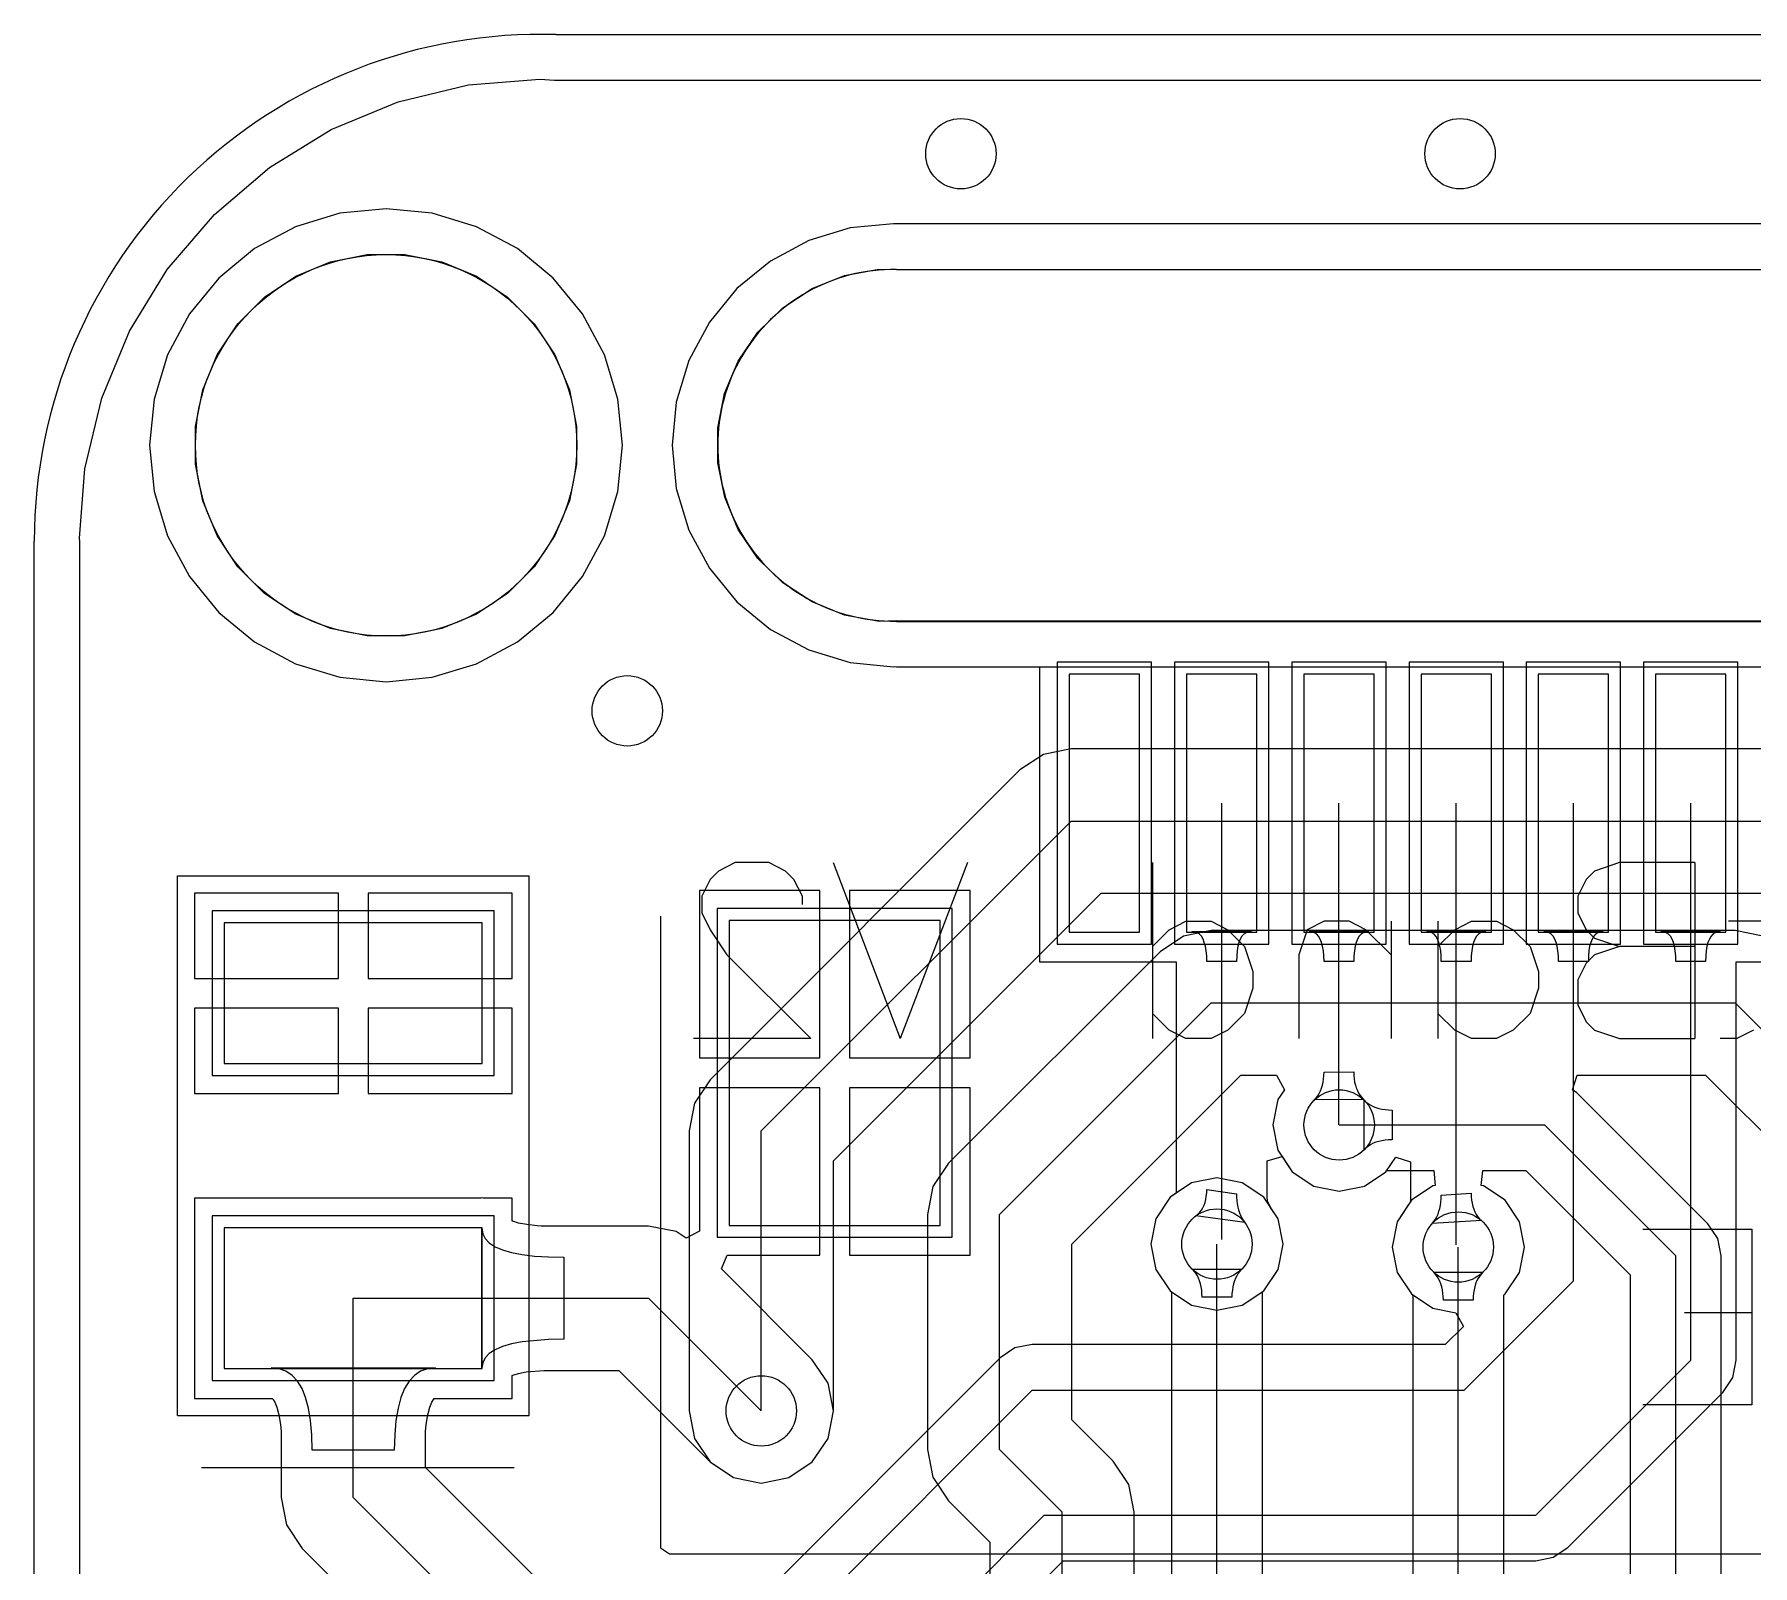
# Model space of a CAD drawing. Header units: millimetres. Extents: x 65.3 to 106.6, y 61.5 to 106.5.
# Drawn here: x 65.3 to 79.96, y 93.42 to 106.48 of the extents above; entities that cross this region are included whole.
import ezdxf

# ---------------------------------------------------------------- set-up
doc = ezdxf.new("R2010")
doc.units = ezdxf.units.MM
for name, color, linetype in [('BottomLayer', 5, 'Continuous'), ('BottomOverlay', 54, 'Continuous'), ('KeepOutLayer', 6, 'Continuous'), ('MultiLayer', 9, 'Continuous'), ('TopLayer', 1, 'Continuous'), ('TopOverlay', 2, 'Continuous'), ('TopPaste', 8, 'Continuous'), ('TopSolder', 216, 'Continuous')]:
    doc.layers.add(name, color=color, linetype=linetype)

# ---------------------------------------------------------------- blocks, each defined once
blk = doc.blocks.new('____20__4')
at = {"layer": 'TopLayer'}
for p, q in [((1.4, 3.6), (1.4, 1)), ((3.2, 3.6), (1.4, 3.6)), ((3.2, 1), (3.2, 3.6)), ((-5.3, 1.1), (-5.3, -1.1)), ((-4.7, 1.1), (-5.3, 1.1)), ((-4.7, -1.1), (-4.7, 1.1)), ((-4.3, 1.1), (-4.3, -1.1)), ((-3.7, 1.1), (-4.3, 1.1)), ((-3.7, -1.1), (-3.7, 1.1)), ((-3.3, 1.1), (-3.3, -1.1)), ((-2.7, 1.1), (-3.3, 1.1)), ((-2.7, -1.1), (-2.7, 1.1)), ((-2.3, 1.1), (-2.3, -1.1)), ((-1.7, 1.1), (-2.3, 1.1)), ((-1.7, -1.1), (-1.7, 1.1)), ((-1.3, 1.1), (-1.3, -1.1)), ((-0.7, 1.1), (-1.3, 1.1)), ((-0.7, -1.1), (-0.7, 1.1)), ((-0.3, 1.1), (-0.3, -1.1)), ((0.3, 1.1), (-0.3, 1.1)), ((0.3, -1.1), (0.3, 1.1)), ((1.4, 1), (3.2, 1)), ((-5.3, -1.1), (-4.7, -1.1)), ((-4.3, -1.1), (-3.7, -1.1)), ((-3.3, -1.1), (-2.7, -1.1)), ((-2.3, -1.1), (-1.7, -1.1)), ((-1.3, -1.1), (-0.7, -1.1)), ((-0.3, -1.1), (0.3, -1.1))]:
    blk.add_line(p, q, dxfattribs=at)
at = {"layer": 'TopOverlay'}
for p, q in [((3.708, 6.401), (-22.784, 6.401)), ((3.785, 6.35), (3.708, 6.401)), ((3.785, 0.965), (3.785, 6.35))]:
    blk.add_line(p, q, dxfattribs=at)
at = {"layer": 'TopPaste'}
for p, q in [((1.4, 3.6), (1.4, 1)), ((3.2, 3.6), (1.4, 3.6)), ((3.2, 1), (3.2, 3.6)), ((-5.3, 1.1), (-5.3, -1.1)), ((-4.7, 1.1), (-5.3, 1.1)), ((-4.7, -1.1), (-4.7, 1.1)), ((-4.3, 1.1), (-4.3, -1.1)), ((-3.7, 1.1), (-4.3, 1.1)), ((-3.7, -1.1), (-3.7, 1.1)), ((-3.3, 1.1), (-3.3, -1.1)), ((-2.7, 1.1), (-3.3, 1.1)), ((-2.7, -1.1), (-2.7, 1.1)), ((-2.3, 1.1), (-2.3, -1.1)), ((-1.7, 1.1), (-2.3, 1.1)), ((-1.7, -1.1), (-1.7, 1.1)), ((-1.3, 1.1), (-1.3, -1.1)), ((-0.7, 1.1), (-1.3, 1.1)), ((-0.7, -1.1), (-0.7, 1.1)), ((-0.3, 1.1), (-0.3, -1.1)), ((0.3, 1.1), (-0.3, 1.1)), ((0.3, -1.1), (0.3, 1.1)), ((1.4, 1), (3.2, 1)), ((-5.3, -1.1), (-4.7, -1.1)), ((-4.3, -1.1), (-3.7, -1.1)), ((-3.3, -1.1), (-2.7, -1.1)), ((-2.3, -1.1), (-1.7, -1.1)), ((-1.3, -1.1), (-0.7, -1.1)), ((-0.3, -1.1), (0.3, -1.1))]:
    blk.add_line(p, q, dxfattribs=at)
at = {"layer": 'TopSolder'}
for p, q in [((1.298, 3.702), (1.298, 0.898)), ((3.302, 3.702), (1.298, 3.702)), ((3.302, 0.898), (3.302, 3.702)), ((-5.402, 1.202), (-5.402, -1.202)), ((-4.598, 1.202), (-5.402, 1.202)), ((-4.598, -1.202), (-4.598, 1.202)), ((-4.402, 1.202), (-4.402, -1.202)), ((-3.598, 1.202), (-4.402, 1.202)), ((-3.598, -1.202), (-3.598, 1.202)), ((-3.402, 1.202), (-3.402, -1.202)), ((-2.598, 1.202), (-3.402, 1.202)), ((-2.598, -1.202), (-2.598, 1.202)), ((-2.402, 1.202), (-2.402, -1.202)), ((-1.598, 1.202), (-2.402, 1.202)), ((-1.598, -1.202), (-1.598, 1.202)), ((-1.402, 1.202), (-1.402, -1.202)), ((-0.598, 1.202), (-1.402, 1.202)), ((-0.598, -1.202), (-0.598, 1.202)), ((-0.402, 1.202), (-0.402, -1.202)), ((0.402, 1.202), (-0.402, 1.202)), ((0.402, -1.202), (0.402, 1.202)), ((1.298, 0.898), (3.302, 0.898)), ((-5.402, -1.202), (-4.598, -1.202)), ((-4.402, -1.202), (-3.598, -1.202)), ((-3.402, -1.202), (-2.598, -1.202)), ((-2.402, -1.202), (-1.598, -1.202)), ((-1.402, -1.202), (-0.598, -1.202)), ((-0.402, -1.202), (0.402, -1.202))]:
    blk.add_line(p, q, dxfattribs=at)
blk = doc.blocks.new('C3528_20')
at = {"layer": 'TopLayer'}
for p, q in [((-1.9, 1.1), (-1.9, -1.1)), ((-0.7, 1.1), (-1.9, 1.1)), ((-0.7, -1.1), (-0.7, 1.1)), ((0.7, 1.1), (0.7, -1.1)), ((1.9, 1.1), (0.7, 1.1)), ((1.9, -1.1), (1.9, 1.1)), ((-1.9, -1.1), (-0.7, -1.1)), ((0.7, -1.1), (1.9, -1.1))]:
    blk.add_line(p, q, dxfattribs=at)
at = {"layer": 'TopOverlay'}
for p, q in [((-2.3, 1.5), (2.3, 1.5)), ((-2.3, 1.5), (-2.3, 0)), ((2.3, 1.5), (2.3, -1.5)), ((-2.743, 1.295), (-2.743, -1.372)), ((-2.3, 0), (-2.3, -1.5)), ((-2.3, -1.5), (2.3, -1.5))]:
    blk.add_line(p, q, dxfattribs=at)
at = {"layer": 'TopPaste'}
for p, q in [((-1.9, 1.1), (-1.9, -1.1)), ((-0.7, 1.1), (-1.9, 1.1)), ((-0.7, -1.1), (-0.7, 1.1)), ((0.7, 1.1), (0.7, -1.1)), ((1.9, 1.1), (0.7, 1.1)), ((1.9, -1.1), (1.9, 1.1)), ((-1.9, -1.1), (-0.7, -1.1)), ((0.7, -1.1), (1.9, -1.1))]:
    blk.add_line(p, q, dxfattribs=at)
at = {"layer": 'TopSolder'}
for p, q in [((-2.002, 1.202), (-2.002, -1.202)), ((-0.598, 1.202), (-2.002, 1.202)), ((-0.598, -1.202), (-0.598, 1.202)), ((0.598, 1.202), (0.598, -1.202)), ((2.002, 1.202), (0.598, 1.202)), ((2.002, -1.202), (2.002, 1.202)), ((-2.002, -1.202), (-0.598, -1.202)), ((0.598, -1.202), (2.002, -1.202))]:
    blk.add_line(p, q, dxfattribs=at)

msp = doc.modelspace()

# ---------------------------------------------------------------- linework, layer by layer
at = {"layer": 'BottomLayer'}
for p, q in [((69.005, 106.049), (69.612, 106.096)), ((69.612, 106.096), (69.737, 106.088)), ((68.404, 105.904), (69.005, 106.049)), ((69.737, 106.088), (69.737, 106.088)), ((69.737, 106.088), (69.862, 106.088)), ((69.862, 106.088), (69.874, 106.088)), ((69.874, 106.088), (98.831, 106.088)), ((67.833, 105.668), (68.404, 105.904)), ((67.306, 105.345), (67.833, 105.668)), ((66.837, 104.944), (67.306, 105.345)), ((66.435, 104.474), (66.837, 104.944)), ((67.907, 104.953), (67.529, 104.838)), ((68.301, 104.991), (67.907, 104.953)), ((68.694, 104.953), (68.301, 104.991)), ((69.072, 104.838), (68.694, 104.953)), ((67.529, 104.838), (67.18, 104.652)), ((69.421, 104.652), (69.072, 104.838)), ((72.26, 104.828), (71.906, 104.72)), ((72.628, 104.864), (72.26, 104.828)), ((72.651, 104.862), (72.628, 104.864)), ((72.654, 104.862), (72.651, 104.862)), ((95.703, 104.862), (72.654, 104.862)), ((67.18, 104.652), (66.875, 104.401)), ((69.726, 104.401), (69.421, 104.652)), ((71.906, 104.72), (71.579, 104.546)), ((71.579, 104.546), (71.293, 104.311)), ((66.112, 103.947), (66.435, 104.474)), ((66.875, 104.401), (66.624, 104.095)), ((69.977, 104.095), (69.726, 104.401)), ((71.293, 104.311), (71.058, 104.024)), ((66.624, 104.095), (66.438, 103.747)), ((70.163, 103.747), (69.977, 104.095)), ((65.876, 103.376), (66.112, 103.947)), ((71.058, 104.024), (70.883, 103.698)), ((66.438, 103.747), (66.323, 103.369)), ((70.278, 103.369), (70.163, 103.747)), ((70.883, 103.698), (70.776, 103.344)), ((65.732, 102.775), (65.876, 103.376)), ((66.323, 103.369), (66.284, 102.975)), ((70.317, 102.975), (70.278, 103.369)), ((70.776, 103.344), (70.74, 102.975)), ((66.284, 102.975), (66.323, 102.582)), ((70.278, 102.582), (70.317, 102.975)), ((70.74, 102.975), (70.776, 102.607)), ((65.685, 102.184), (65.732, 102.775)), ((66.323, 102.582), (66.438, 102.204)), ((70.163, 102.204), (70.278, 102.582)), ((70.776, 102.607), (70.883, 102.252)), ((65.69, 102.159), (65.685, 102.184)), ((65.69, 84.818), (65.69, 102.159)), ((66.438, 102.204), (66.624, 101.855)), ((69.977, 101.855), (70.163, 102.204)), ((70.883, 102.252), (71.058, 101.926)), ((66.624, 101.855), (66.875, 101.549)), ((69.726, 101.549), (69.977, 101.855)), ((71.058, 101.926), (71.293, 101.64)), ((66.875, 101.549), (67.18, 101.299)), ((69.421, 101.299), (69.726, 101.549)), ((71.293, 101.64), (71.579, 101.405)), ((71.579, 101.405), (71.906, 101.23)), ((67.18, 101.299), (67.529, 101.112)), ((69.072, 101.112), (69.421, 101.299)), ((67.529, 101.112), (67.907, 100.998)), ((68.694, 100.998), (69.072, 101.112)), ((71.906, 101.23), (72.26, 101.123)), ((72.26, 101.123), (72.628, 101.086)), ((67.907, 100.998), (68.301, 100.959)), ((68.301, 100.959), (68.694, 100.998)), ((72.628, 101.086), (72.641, 101.088)), ((72.641, 101.088), (72.654, 101.085)), ((72.654, 101.085), (95.703, 101.085)), ((74.143, 100.387), (73.907, 100.34)), ((81.026, 100.387), (74.143, 100.387)), ((73.907, 100.34), (73.707, 100.207)), ((73.707, 100.207), (71.066, 97.565)), ((71.501, 97.13), (74.143, 99.771)), ((74.143, 99.771), (81.026, 99.771)), ((72.117, 96.875), (74.398, 99.155)), ((74.398, 99.155), (80.771, 99.155)), ((75.101, 98.791), (74.901, 98.657)), ((75.336, 98.838), (75.101, 98.791)), ((79.807, 98.838), (75.336, 98.838)), ((80.042, 98.791), (79.807, 98.838)), ((74.901, 98.657), (73.098, 96.854)), ((73.533, 96.418), (75.336, 98.222)), ((75.336, 98.222), (79.807, 98.222)), ((79.807, 98.222), (82.448, 95.58)), ((74.149, 96.163), (75.591, 97.606)), ((75.591, 97.606), (75.894, 97.606)), ((75.894, 97.606), (75.962, 97.479)), ((78.42, 97.479), (78.459, 97.606)), ((78.459, 97.606), (79.552, 97.606)), ((79.552, 97.606), (82.013, 95.145)), ((71.066, 97.565), (70.932, 97.365)), ((75.962, 97.479), (75.907, 97.397)), ((78.456, 97.455), (78.42, 97.479)), ((79.573, 96.337), (78.456, 97.455)), ((70.932, 97.365), (70.885, 97.13)), ((75.907, 97.397), (75.864, 97.18)), ((76.643, 96.97), (76.643, 97.39)), ((76.643, 97.39), (76.66, 97.375)), ((76.66, 97.375), (76.678, 97.361)), ((76.678, 97.361), (76.698, 97.348)), ((76.698, 97.348), (76.72, 97.337)), ((76.72, 97.337), (76.743, 97.328)), ((76.743, 97.328), (76.767, 97.321)), ((76.767, 97.321), (76.793, 97.315)), ((76.793, 97.315), (76.821, 97.311)), ((76.821, 97.311), (76.85, 97.308)), ((76.85, 97.308), (76.88, 97.307)), ((76.88, 97.307), (76.88, 97.053)), ((75.864, 97.18), (75.907, 96.964)), ((76.429, 97.18), (78.181, 97.18)), ((78.181, 97.18), (79.299, 96.063)), ((70.885, 97.13), (70.885, 94.742)), ((71.501, 94.742), (71.501, 97.13)), ((76.698, 97.013), (76.678, 97)), ((76.72, 97.024), (76.698, 97.013)), ((76.743, 97.033), (76.72, 97.024)), ((76.767, 97.04), (76.743, 97.033)), ((76.793, 97.046), (76.767, 97.04)), ((76.821, 97.05), (76.793, 97.046)), ((76.85, 97.053), (76.821, 97.05)), ((76.88, 97.053), (76.85, 97.053)), ((72.117, 94.742), (72.117, 96.875)), ((75.907, 96.964), (76.029, 96.781)), ((76.66, 96.986), (76.643, 96.97)), ((76.678, 97), (76.66, 96.986)), ((73.098, 96.854), (72.964, 96.654)), ((75.387, 96.729), (75.171, 96.686)), ((75.603, 96.686), (75.387, 96.729)), ((76.029, 96.781), (76.212, 96.659)), ((76.645, 96.659), (76.828, 96.781)), ((76.828, 96.781), (76.834, 96.79)), ((76.834, 96.79), (76.841, 96.791)), ((76.841, 96.791), (76.846, 96.792)), ((76.846, 96.792), (77.236, 96.792)), ((77.236, 96.792), (77.249, 96.665)), ((77.64, 96.665), (77.653, 96.792)), ((77.653, 96.792), (78.02, 96.792)), ((78.02, 96.792), (78.91, 95.902)), ((72.964, 96.654), (72.917, 96.418)), ((75.171, 96.686), (74.988, 96.564)), ((75.787, 96.564), (75.603, 96.686)), ((76.212, 96.659), (76.429, 96.616)), ((76.429, 96.616), (76.645, 96.659)), ((77.228, 96.661), (77.045, 96.538)), ((77.249, 96.665), (77.228, 96.661)), ((77.661, 96.661), (77.64, 96.665)), ((77.844, 96.538), (77.661, 96.661)), ((74.988, 96.564), (74.865, 96.381)), ((75.909, 96.381), (75.787, 96.564)), ((77.045, 96.538), (76.923, 96.355)), ((77.966, 96.355), (77.844, 96.538)), ((72.917, 96.418), (72.917, 94.412)), ((73.533, 94.412), (73.533, 96.418)), ((74.865, 96.381), (74.822, 96.164)), ((75.952, 96.164), (75.909, 96.381)), ((76.923, 96.355), (76.88, 96.139)), ((78.009, 96.139), (77.966, 96.355)), ((79.658, 96.211), (79.573, 96.337)), ((74.149, 94.667), (74.149, 96.163)), ((74.822, 96.164), (74.865, 95.948)), ((75.387, 86.868), (75.387, 96.164)), ((75.909, 95.948), (75.952, 96.164)), ((76.88, 96.139), (76.923, 95.923)), ((77.445, 92.888), (77.445, 96.139)), ((77.966, 95.923), (78.009, 96.139)), ((79.687, 96.063), (79.658, 96.211)), ((79.299, 86.284), (79.299, 96.063)), ((79.687, 86.445), (79.687, 96.063)), ((74.865, 95.948), (74.988, 95.765)), ((75.193, 95.933), (75.177, 95.95)), ((75.177, 95.95), (75.597, 95.95)), ((75.207, 95.915), (75.193, 95.933)), ((75.22, 95.895), (75.207, 95.915)), ((75.23, 95.873), (75.22, 95.895)), ((75.239, 95.85), (75.23, 95.873)), ((75.247, 95.826), (75.239, 95.85)), ((75.535, 95.85), (75.527, 95.826)), ((75.544, 95.873), (75.535, 95.85)), ((75.555, 95.895), (75.544, 95.873)), ((75.567, 95.915), (75.555, 95.895)), ((75.581, 95.933), (75.567, 95.915)), ((75.597, 95.95), (75.581, 95.933)), ((75.787, 95.765), (75.909, 95.948)), ((76.923, 95.923), (77.045, 95.74)), ((77.25, 95.908), (77.235, 95.925)), ((77.235, 95.925), (77.655, 95.925)), ((77.264, 95.889), (77.25, 95.908)), ((77.277, 95.869), (77.264, 95.889)), ((77.288, 95.848), (77.277, 95.869)), ((77.297, 95.825), (77.288, 95.848)), ((77.601, 95.848), (77.592, 95.825)), ((77.612, 95.869), (77.601, 95.848)), ((77.625, 95.889), (77.612, 95.869)), ((77.639, 95.908), (77.625, 95.889)), ((77.655, 95.925), (77.639, 95.908)), ((77.844, 95.74), (77.966, 95.923)), ((78.91, 95.902), (78.91, 86.284)), ((74.988, 95.765), (74.996, 95.759)), ((74.996, 95.759), (74.998, 95.752)), ((74.998, 95.752), (74.999, 95.747)), ((74.999, 95.747), (74.999, 87.029)), ((75.253, 95.8), (75.247, 95.826)), ((75.257, 95.772), (75.253, 95.8)), ((75.259, 95.743), (75.257, 95.772)), ((75.26, 95.713), (75.259, 95.743)), ((75.514, 95.713), (75.26, 95.713)), ((75.515, 95.743), (75.514, 95.713)), ((75.518, 95.772), (75.515, 95.743)), ((75.522, 95.8), (75.518, 95.772)), ((75.527, 95.826), (75.522, 95.8)), ((75.776, 95.752), (75.778, 95.759)), ((75.776, 95.747), (75.776, 95.752)), ((75.776, 86.868), (75.776, 95.747)), ((75.778, 95.759), (75.787, 95.765)), ((77.045, 95.74), (77.054, 95.734)), ((77.054, 95.734), (77.055, 95.727)), ((77.055, 95.727), (77.056, 95.722)), ((77.056, 95.722), (77.056, 93.049)), ((77.304, 95.8), (77.297, 95.825)), ((77.31, 95.774), (77.304, 95.8)), ((77.314, 95.747), (77.31, 95.774)), ((77.317, 95.718), (77.314, 95.747)), ((77.318, 95.687), (77.317, 95.718)), ((77.575, 95.747), (77.572, 95.718)), ((77.572, 95.718), (77.572, 95.687)), ((77.579, 95.774), (77.575, 95.747)), ((77.585, 95.8), (77.579, 95.774)), ((77.592, 95.825), (77.585, 95.8)), ((77.833, 95.722), (77.834, 95.727)), ((77.833, 92.888), (77.833, 95.722)), ((77.834, 95.727), (77.835, 95.734)), ((77.835, 95.734), (77.844, 95.74)), ((77.572, 95.687), (77.318, 95.687)), ((70.885, 94.742), (70.932, 94.506)), ((72.07, 94.506), (72.117, 94.742)), ((74.502, 94.314), (74.149, 94.667)), ((70.932, 94.506), (71.066, 94.307)), ((71.936, 94.307), (72.07, 94.506)), ((72.917, 94.412), (72.964, 94.176)), ((73.533, 94.412), (74.066, 93.878)), ((71.066, 94.307), (71.265, 94.173)), ((71.737, 94.173), (71.936, 94.307)), ((74.635, 94.114), (74.502, 94.314)), ((71.265, 94.173), (71.501, 94.126)), ((71.501, 94.126), (71.737, 94.173)), ((72.964, 94.176), (73.098, 93.976)), ((74.682, 93.878), (74.635, 94.114)), ((73.098, 93.976), (73.451, 93.623)), ((74.066, 92.38), (74.066, 93.878)), ((74.682, 92.38), (74.682, 93.878)), ((73.451, 93.623), (73.451, 92.996))]:
    msp.add_line(p, q, dxfattribs=at)
for centre in [(73.203, 105.461), (77.46, 105.461), (70.358, 100.711), (76.429, 97.18), (75.387, 96.164), (77.445, 96.139), (71.501, 94.742)]:
    msp.add_circle(centre, 0.3, dxfattribs=at)
at = {"layer": 'BottomOverlay'}
for p, q in [((71.279, 99.417), (71.137, 99.345)), ((71.565, 99.417), (71.279, 99.417)), ((71.708, 99.345), (71.565, 99.417)), ((72.115, 99.417), (72.686, 97.917)), ((73.258, 99.417), (72.686, 97.917)), ((74.836, 99.417), (74.836, 97.917)), ((78.821, 99.417), (78.606, 99.345)), ((79.463, 99.417), (78.821, 99.417)), ((79.463, 99.417), (79.463, 97.917)), ((71.065, 99.274), (70.994, 99.131)), ((71.137, 99.345), (71.065, 99.274)), ((71.779, 99.274), (71.708, 99.345)), ((71.851, 99.131), (71.779, 99.274)), ((78.535, 99.274), (78.464, 99.131)), ((78.606, 99.345), (78.535, 99.274)), ((70.994, 99.131), (70.994, 98.988)), ((71.851, 99.06), (71.851, 99.131)), ((78.464, 99.131), (78.464, 98.988)), ((70.994, 98.988), (71.065, 98.845)), ((74.979, 98.845), (75.121, 98.917)), ((75.121, 98.917), (75.336, 98.917)), ((75.336, 98.917), (75.479, 98.845)), ((76.3, 98.917), (76.157, 98.845)), ((76.514, 98.917), (76.3, 98.917)), ((76.657, 98.845), (76.514, 98.917)), ((76.871, 98.917), (76.871, 97.917)), ((77.271, 98.917), (77.271, 97.917)), ((77.414, 98.845), (77.557, 98.917)), ((77.557, 98.917), (77.771, 98.917)), ((77.771, 98.917), (77.914, 98.845)), ((78.464, 98.988), (78.535, 98.845)), ((80.249, 98.917), (79.749, 98.917)), ((71.065, 98.845), (71.208, 98.631)), ((74.836, 98.703), (74.979, 98.845)), ((75.479, 98.845), (75.621, 98.703)), ((76.157, 98.845), (76.086, 98.631)), ((76.871, 98.631), (76.657, 98.845)), ((77.271, 98.703), (77.414, 98.845)), ((77.914, 98.845), (78.057, 98.703)), ((78.535, 98.845), (78.606, 98.774)), ((78.606, 98.774), (78.821, 98.703)), ((71.208, 98.631), (71.922, 97.917)), ((75.621, 98.703), (75.693, 98.488)), ((76.086, 98.631), (76.086, 97.917)), ((78.057, 98.703), (78.128, 98.488)), ((78.606, 98.631), (78.535, 98.56)), ((78.821, 98.703), (78.606, 98.631)), ((79.463, 98.703), (78.821, 98.703)), ((75.693, 98.488), (75.693, 98.345)), ((78.128, 98.488), (78.128, 98.345)), ((78.535, 98.56), (78.464, 98.417)), ((75.693, 98.345), (75.621, 98.131)), ((78.128, 98.345), (78.057, 98.131)), ((78.464, 98.417), (78.464, 98.203)), ((78.464, 98.203), (78.535, 98.06)), ((74.979, 97.988), (74.836, 98.131)), ((75.621, 98.131), (75.479, 97.988)), ((77.414, 97.988), (77.271, 98.131)), ((78.057, 98.131), (77.914, 97.988)), ((78.535, 98.06), (78.606, 97.988)), ((71.922, 97.917), (70.922, 97.917)), ((75.121, 97.917), (74.979, 97.988)), ((75.336, 97.917), (75.121, 97.917)), ((75.479, 97.988), (75.336, 97.917)), ((77.557, 97.917), (77.414, 97.988)), ((77.771, 97.917), (77.557, 97.917)), ((77.914, 97.988), (77.771, 97.917)), ((78.606, 97.988), (78.821, 97.917)), ((78.821, 97.917), (79.463, 97.917)), ((79.82, 97.917), (79.678, 97.917)), ((79.963, 97.988), (79.82, 97.917)), ((79.018, 96.292), (79.947, 96.292)), ((79.947, 96.292), (79.947, 94.793)), ((79.947, 95.578), (79.375, 95.578)), ((79.947, 94.793), (79.018, 94.793))]:
    msp.add_line(p, q, dxfattribs=at)
at = {"layer": 'KeepOutLayer'}
for p, q in [((69.748, 106.477), (98.831, 106.477)), ((72.654, 104.474), (95.703, 104.474)), ((65.301, 84.43), (65.301, 102.159)), ((72.654, 101.474), (95.703, 101.474))]:
    msp.add_line(p, q, dxfattribs=at)
msp.add_circle((68.301, 102.975), 1.626, dxfattribs=at)
for centre, radius, start, end in [((69.621, 102.159), 4.32, 88.3153, 180), ((72.628, 102.975), 1.499, 89.0326, 270.9728)]:
    msp.add_arc(centre, radius, start, end, dxfattribs=at)
at = {"layer": 'MultiLayer'}
for p, q in [((67.531, 104.416), (67.826, 104.538)), ((67.826, 104.538), (68.14, 104.601)), ((68.14, 104.601), (68.301, 104.601)), ((68.301, 104.601), (68.461, 104.601)), ((68.461, 104.601), (68.775, 104.538)), ((68.775, 104.538), (69.071, 104.416)), ((67.264, 104.238), (67.531, 104.416)), ((69.071, 104.416), (69.337, 104.238)), ((71.934, 104.312), (72.211, 104.422)), ((72.211, 104.422), (72.504, 104.476)), ((72.504, 104.476), (72.654, 104.474)), ((72.654, 104.474), (72.654, 104.474)), ((72.654, 104.474), (95.703, 104.474)), ((67.038, 104.011), (67.264, 104.238)), ((69.337, 104.238), (69.563, 104.011)), ((71.684, 104.148), (71.934, 104.312)), ((71.471, 103.939), (71.684, 104.148)), ((66.86, 103.745), (67.038, 104.011)), ((69.563, 104.011), (69.741, 103.745)), ((71.304, 103.692), (71.471, 103.939)), ((66.737, 103.449), (66.86, 103.745)), ((69.741, 103.745), (69.864, 103.449)), ((71.188, 103.417), (71.304, 103.692)), ((66.675, 103.135), (66.737, 103.449)), ((69.864, 103.449), (69.926, 103.135)), ((71.13, 103.124), (71.188, 103.417)), ((66.675, 102.975), (66.675, 103.135)), ((69.926, 103.135), (69.926, 102.975)), ((71.13, 102.826), (71.13, 103.124)), ((66.675, 102.815), (66.675, 102.975)), ((69.926, 102.975), (69.926, 102.815)), ((66.737, 102.501), (66.675, 102.815)), ((69.926, 102.815), (69.864, 102.501)), ((71.189, 102.533), (71.13, 102.826)), ((66.86, 102.205), (66.737, 102.501)), ((69.864, 102.501), (69.741, 102.205)), ((71.304, 102.258), (71.189, 102.533)), ((67.038, 101.939), (66.86, 102.205)), ((69.741, 102.205), (69.563, 101.939)), ((71.471, 102.011), (71.304, 102.258)), ((71.684, 101.802), (71.471, 102.011)), ((67.264, 101.712), (67.038, 101.939)), ((69.563, 101.939), (69.337, 101.712)), ((67.531, 101.535), (67.264, 101.712)), ((69.337, 101.712), (69.071, 101.535)), ((71.934, 101.639), (71.684, 101.802)), ((72.211, 101.528), (71.934, 101.639)), ((67.826, 101.412), (67.531, 101.535)), ((68.14, 101.35), (67.826, 101.412)), ((68.775, 101.412), (68.461, 101.35)), ((69.071, 101.535), (68.775, 101.412)), ((72.505, 101.474), (72.211, 101.528)), ((72.654, 101.477), (72.505, 101.474)), ((95.703, 101.474), (72.654, 101.477)), ((68.301, 101.35), (68.14, 101.35)), ((68.301, 101.35), (68.301, 101.35)), ((68.461, 101.35), (68.301, 101.35))]:
    msp.add_line(p, q, dxfattribs=at)
for centre in [(73.203, 105.461), (77.46, 105.461), (70.358, 100.711), (76.429, 97.18), (75.387, 96.164), (77.445, 96.139), (71.501, 94.742)]:
    msp.add_circle(centre, 0.3, dxfattribs=at)
at = {"layer": 'TopLayer'}
for p, q in [((69.005, 106.049), (69.612, 106.096)), ((69.612, 106.096), (69.737, 106.088)), ((68.404, 105.904), (69.005, 106.049)), ((69.737, 106.088), (69.737, 106.088)), ((69.737, 106.088), (69.862, 106.088)), ((69.862, 106.088), (69.874, 106.088)), ((69.874, 106.088), (98.831, 106.088)), ((67.833, 105.668), (68.404, 105.904)), ((67.306, 105.345), (67.833, 105.668)), ((66.837, 104.944), (67.306, 105.345)), ((66.435, 104.474), (66.837, 104.944)), ((67.907, 104.953), (67.529, 104.838)), ((68.301, 104.991), (67.907, 104.953)), ((68.694, 104.953), (68.301, 104.991)), ((69.072, 104.838), (68.694, 104.953)), ((67.529, 104.838), (67.18, 104.652)), ((69.421, 104.652), (69.072, 104.838)), ((72.26, 104.828), (71.906, 104.72)), ((72.628, 104.864), (72.26, 104.828)), ((72.651, 104.862), (72.628, 104.864)), ((72.654, 104.862), (72.651, 104.862)), ((95.703, 104.862), (72.654, 104.862)), ((67.18, 104.652), (66.875, 104.401)), ((69.726, 104.401), (69.421, 104.652)), ((71.906, 104.72), (71.579, 104.546)), ((71.579, 104.546), (71.293, 104.311)), ((66.112, 103.947), (66.435, 104.474)), ((66.875, 104.401), (66.624, 104.095)), ((69.977, 104.095), (69.726, 104.401)), ((71.293, 104.311), (71.058, 104.024)), ((66.624, 104.095), (66.438, 103.747)), ((70.163, 103.747), (69.977, 104.095)), ((65.876, 103.376), (66.112, 103.947)), ((71.058, 104.024), (70.883, 103.698)), ((66.438, 103.747), (66.323, 103.369)), ((70.278, 103.369), (70.163, 103.747)), ((70.883, 103.698), (70.776, 103.344)), ((65.732, 102.775), (65.876, 103.376)), ((66.323, 103.369), (66.284, 102.975)), ((70.317, 102.975), (70.278, 103.369)), ((70.776, 103.344), (70.74, 102.975)), ((66.284, 102.975), (66.323, 102.582)), ((70.278, 102.582), (70.317, 102.975)), ((70.74, 102.975), (70.776, 102.607)), ((65.685, 102.184), (65.732, 102.775)), ((66.323, 102.582), (66.438, 102.204)), ((70.163, 102.204), (70.278, 102.582)), ((70.776, 102.607), (70.883, 102.252)), ((65.69, 102.159), (65.685, 102.184)), ((65.69, 84.818), (65.69, 102.159)), ((66.438, 102.204), (66.624, 101.855)), ((69.977, 101.855), (70.163, 102.204)), ((70.883, 102.252), (71.058, 101.926)), ((66.624, 101.855), (66.875, 101.549)), ((69.726, 101.549), (69.977, 101.855)), ((71.058, 101.926), (71.293, 101.64)), ((66.875, 101.549), (67.18, 101.299)), ((69.421, 101.299), (69.726, 101.549)), ((71.293, 101.64), (71.579, 101.405)), ((71.579, 101.405), (71.906, 101.23)), ((67.18, 101.299), (67.529, 101.112)), ((69.072, 101.112), (69.421, 101.299)), ((67.529, 101.112), (67.907, 100.998)), ((68.694, 100.998), (69.072, 101.112)), ((71.906, 101.23), (72.26, 101.123)), ((72.26, 101.123), (72.628, 101.086)), ((67.907, 100.998), (68.301, 100.959)), ((68.301, 100.959), (68.694, 100.998)), ((72.628, 101.086), (72.641, 101.088)), ((72.641, 101.088), (72.654, 101.085)), ((72.654, 101.085), (73.873, 101.085)), ((73.873, 101.085), (73.873, 98.57)), ((75.427, 96.204), (75.427, 99.924)), ((76.427, 97.182), (76.427, 99.924)), ((77.427, 96.157), (77.427, 99.924)), ((78.427, 95.851), (78.427, 99.924)), ((79.427, 95.175), (79.427, 99.924)), ((67.894, 99.157), (66.667, 99.157)), ((66.667, 99.157), (66.667, 98.43)), ((67.894, 98.43), (67.894, 99.157)), ((69.375, 99.157), (68.148, 99.157)), ((68.148, 99.157), (68.148, 98.43)), ((69.375, 98.43), (69.375, 99.157)), ((72, 99.178), (70.973, 99.178)), ((70.973, 99.178), (70.973, 97.751)), ((72, 97.751), (72, 99.178)), ((73.281, 99.178), (72.254, 99.178)), ((72.254, 99.178), (72.254, 97.751)), ((73.281, 97.751), (73.281, 99.178)), ((75.197, 98.827), (75.173, 98.83)), ((75.173, 98.83), (75.681, 98.83)), ((75.219, 98.819), (75.197, 98.827)), ((75.238, 98.807), (75.219, 98.819)), ((75.254, 98.789), (75.238, 98.807)), ((75.268, 98.765), (75.254, 98.789)), ((75.279, 98.737), (75.268, 98.765)), ((75.586, 98.765), (75.574, 98.737)), ((75.6, 98.789), (75.586, 98.765)), ((75.616, 98.807), (75.6, 98.789)), ((75.635, 98.819), (75.616, 98.807)), ((75.657, 98.827), (75.635, 98.819)), ((75.681, 98.83), (75.657, 98.827)), ((76.197, 98.827), (76.173, 98.83)), ((76.173, 98.83), (76.681, 98.83)), ((76.219, 98.819), (76.197, 98.827)), ((76.238, 98.807), (76.219, 98.819)), ((76.254, 98.789), (76.238, 98.807)), ((76.268, 98.765), (76.254, 98.789)), ((76.279, 98.737), (76.268, 98.765)), ((76.586, 98.765), (76.574, 98.737)), ((76.6, 98.789), (76.586, 98.765)), ((76.616, 98.807), (76.6, 98.789)), ((76.635, 98.819), (76.616, 98.807)), ((76.657, 98.827), (76.635, 98.819)), ((76.681, 98.83), (76.657, 98.827)), ((77.197, 98.827), (77.173, 98.83)), ((77.173, 98.83), (77.681, 98.83)), ((77.219, 98.819), (77.197, 98.827)), ((77.238, 98.807), (77.219, 98.819)), ((77.254, 98.789), (77.238, 98.807)), ((77.268, 98.765), (77.254, 98.789)), ((77.279, 98.737), (77.268, 98.765)), ((77.586, 98.765), (77.574, 98.737)), ((77.6, 98.789), (77.586, 98.765)), ((77.616, 98.807), (77.6, 98.789)), ((77.635, 98.819), (77.616, 98.807)), ((77.657, 98.827), (77.635, 98.819)), ((77.681, 98.83), (77.657, 98.827)), ((78.197, 98.827), (78.173, 98.83)), ((78.173, 98.83), (78.681, 98.83)), ((78.219, 98.819), (78.197, 98.827)), ((78.238, 98.807), (78.219, 98.819)), ((78.254, 98.789), (78.238, 98.807)), ((78.268, 98.765), (78.254, 98.789)), ((78.279, 98.737), (78.268, 98.765)), ((78.586, 98.765), (78.574, 98.737)), ((78.6, 98.789), (78.586, 98.765)), ((78.616, 98.807), (78.6, 98.789)), ((78.635, 98.819), (78.616, 98.807)), ((78.657, 98.827), (78.635, 98.819)), ((78.681, 98.83), (78.657, 98.827)), ((79.197, 98.827), (79.173, 98.83)), ((79.173, 98.83), (79.681, 98.83)), ((79.219, 98.819), (79.197, 98.827)), ((79.238, 98.807), (79.219, 98.819)), ((79.254, 98.789), (79.238, 98.807)), ((79.268, 98.765), (79.254, 98.789)), ((79.279, 98.737), (79.268, 98.765)), ((79.586, 98.765), (79.574, 98.737)), ((79.6, 98.789), (79.586, 98.765)), ((79.616, 98.807), (79.6, 98.789)), ((79.635, 98.819), (79.616, 98.807)), ((79.657, 98.827), (79.635, 98.819)), ((79.681, 98.83), (79.657, 98.827)), ((75.288, 98.704), (75.279, 98.737)), ((75.295, 98.665), (75.288, 98.704)), ((75.299, 98.621), (75.295, 98.665)), ((75.3, 98.573), (75.299, 98.621)), ((75.555, 98.621), (75.554, 98.573)), ((75.559, 98.665), (75.555, 98.621)), ((75.565, 98.704), (75.559, 98.665)), ((75.574, 98.737), (75.565, 98.704)), ((76.288, 98.704), (76.279, 98.737)), ((76.295, 98.665), (76.288, 98.704)), ((76.299, 98.621), (76.295, 98.665)), ((76.3, 98.573), (76.299, 98.621)), ((76.555, 98.621), (76.554, 98.573)), ((76.559, 98.665), (76.555, 98.621)), ((76.565, 98.704), (76.559, 98.665)), ((76.574, 98.737), (76.565, 98.704)), ((77.288, 98.704), (77.279, 98.737)), ((77.295, 98.665), (77.288, 98.704)), ((77.299, 98.621), (77.295, 98.665)), ((77.3, 98.573), (77.299, 98.621)), ((77.555, 98.621), (77.554, 98.573)), ((77.559, 98.665), (77.555, 98.621)), ((77.565, 98.704), (77.559, 98.665)), ((77.574, 98.737), (77.565, 98.704)), ((78.288, 98.704), (78.279, 98.737)), ((78.295, 98.665), (78.288, 98.704)), ((78.299, 98.621), (78.295, 98.665)), ((78.3, 98.573), (78.299, 98.621)), ((78.555, 98.621), (78.554, 98.573)), ((78.559, 98.665), (78.555, 98.621)), ((78.565, 98.704), (78.559, 98.665)), ((78.574, 98.737), (78.565, 98.704)), ((79.288, 98.704), (79.279, 98.737)), ((79.295, 98.665), (79.288, 98.704)), ((79.299, 98.621), (79.295, 98.665)), ((79.3, 98.573), (79.299, 98.621)), ((79.555, 98.621), (79.554, 98.573)), ((79.559, 98.665), (79.555, 98.621)), ((79.565, 98.704), (79.559, 98.665)), ((79.574, 98.737), (79.565, 98.704)), ((73.873, 98.57), (75.038, 98.57)), ((75.038, 98.57), (75.038, 96.601)), ((75.554, 98.573), (75.3, 98.573)), ((76.554, 98.573), (76.3, 98.573)), ((77.554, 98.573), (77.3, 98.573)), ((78.554, 98.573), (78.3, 98.573)), ((79.554, 98.573), (79.3, 98.573)), ((79.815, 95.175), (79.815, 98.57)), ((79.815, 98.57), (80.038, 98.57)), ((66.667, 98.43), (67.894, 98.43)), ((68.148, 98.43), (69.375, 98.43)), ((67.894, 98.176), (66.667, 98.176)), ((66.667, 98.176), (66.667, 97.449)), ((67.894, 97.449), (67.894, 98.176)), ((69.375, 98.176), (68.148, 98.176)), ((68.148, 98.176), (68.148, 97.449)), ((69.375, 97.449), (69.375, 98.176)), ((70.973, 97.751), (72, 97.751)), ((72.254, 97.751), (73.281, 97.751)), ((76.296, 97.572), (76.299, 97.601)), ((76.299, 97.601), (76.3, 97.631)), ((76.3, 97.631), (76.554, 97.633)), ((76.554, 97.633), (76.555, 97.603)), ((76.555, 97.603), (76.557, 97.574)), ((66.667, 97.449), (67.894, 97.449)), ((68.148, 97.449), (69.375, 97.449)), ((72, 97.497), (70.973, 97.497)), ((70.973, 97.497), (70.973, 96.275)), ((72, 96.07), (72, 97.497)), ((73.281, 97.497), (72.254, 97.497)), ((72.254, 97.497), (72.254, 96.07)), ((73.281, 96.07), (73.281, 97.497)), ((76.247, 97.429), (76.259, 97.449)), ((76.259, 97.449), (76.27, 97.471)), ((76.27, 97.471), (76.279, 97.494)), ((76.279, 97.494), (76.287, 97.518)), ((76.287, 97.518), (76.292, 97.544)), ((76.292, 97.544), (76.296, 97.572)), ((76.557, 97.574), (76.561, 97.546)), ((76.561, 97.546), (76.567, 97.52)), ((76.567, 97.52), (76.575, 97.496)), ((76.575, 97.496), (76.584, 97.473)), ((76.584, 97.473), (76.595, 97.451)), ((76.595, 97.451), (76.607, 97.431)), ((76.217, 97.393), (76.233, 97.41)), ((76.637, 97.396), (76.217, 97.393)), ((76.233, 97.41), (76.247, 97.429)), ((76.607, 97.431), (76.621, 97.413)), ((76.621, 97.413), (76.637, 97.396)), ((75.815, 96.873), (75.942, 96.911)), ((75.815, 96.558), (75.815, 96.873)), ((75.942, 96.911), (76.029, 96.781)), ((76.828, 96.781), (76.911, 96.906)), ((76.911, 96.906), (77.038, 96.867)), ((77.038, 96.867), (77.038, 96.545)), ((76.029, 96.781), (76.212, 96.659)), ((76.645, 96.659), (76.828, 96.781)), ((75.035, 96.595), (74.988, 96.564)), ((75.038, 96.599), (75.035, 96.595)), ((75.038, 96.601), (75.038, 96.599)), ((75.291, 96.545), (75.296, 96.572)), ((75.296, 96.572), (75.299, 96.601)), ((75.299, 96.601), (75.3, 96.631)), ((75.3, 96.631), (75.554, 96.594)), ((75.554, 96.594), (75.554, 96.563)), ((76.212, 96.659), (76.429, 96.616)), ((76.429, 96.616), (76.645, 96.659)), ((77.299, 96.551), (77.3, 96.582)), ((77.3, 96.582), (77.554, 96.598)), ((77.554, 96.598), (77.555, 96.568)), ((77.555, 96.568), (77.557, 96.539)), ((69.108, 96.557), (66.667, 96.557)), ((66.667, 96.557), (66.667, 94.849)), ((69.118, 96.559), (69.108, 96.557)), ((69.128, 96.557), (69.118, 96.559)), ((69.375, 96.557), (69.128, 96.557)), ((69.375, 96.361), (69.375, 96.557)), ((74.988, 96.564), (74.865, 96.381)), ((75.225, 96.419), (75.241, 96.436)), ((75.241, 96.436), (75.254, 96.454)), ((75.254, 96.454), (75.267, 96.474)), ((75.267, 96.474), (75.277, 96.496)), ((75.277, 96.496), (75.285, 96.519)), ((75.285, 96.519), (75.291, 96.545)), ((75.554, 96.563), (75.56, 96.507)), ((75.56, 96.507), (75.565, 96.48)), ((75.565, 96.48), (75.571, 96.455)), ((75.571, 96.455), (75.579, 96.431)), ((75.579, 96.431), (75.588, 96.409)), ((75.817, 96.543), (75.815, 96.558)), ((75.818, 96.535), (75.817, 96.543)), ((75.82, 96.526), (75.818, 96.535)), ((75.823, 96.519), (75.82, 96.526)), ((75.825, 96.515), (75.823, 96.519)), ((75.826, 96.511), (75.825, 96.515)), ((75.827, 96.51), (75.826, 96.511)), ((75.834, 96.5), (75.827, 96.51)), ((75.844, 96.477), (75.834, 96.5)), ((75.909, 96.381), (75.844, 96.477)), ((77.021, 96.502), (76.923, 96.355)), ((77.023, 96.505), (77.021, 96.502)), ((77.025, 96.508), (77.023, 96.505)), ((77.032, 96.519), (77.025, 96.508)), ((77.034, 96.523), (77.032, 96.519)), ((77.036, 96.53), (77.034, 96.523)), ((77.038, 96.539), (77.036, 96.53)), ((77.038, 96.545), (77.038, 96.539)), ((77.272, 96.42), (77.28, 96.444)), ((77.28, 96.444), (77.287, 96.468)), ((77.287, 96.468), (77.293, 96.495)), ((77.293, 96.495), (77.297, 96.522)), ((77.297, 96.522), (77.299, 96.551)), ((77.557, 96.539), (77.562, 96.512)), ((77.562, 96.512), (77.568, 96.486)), ((77.568, 96.486), (77.576, 96.462)), ((77.576, 96.462), (77.585, 96.439)), ((77.585, 96.439), (77.597, 96.418)), ((69.118, 95.106), (69.118, 96.3)), ((69.118, 96.3), (69.125, 96.253)), ((69.381, 96.359), (69.375, 96.361)), ((69.43, 96.344), (69.381, 96.359)), ((69.5, 96.331), (69.43, 96.344)), ((69.589, 96.321), (69.5, 96.331)), ((69.623, 96.318), (69.589, 96.321)), ((70.54, 96.318), (69.623, 96.318)), ((70.776, 96.272), (70.54, 96.318)), ((70.973, 96.275), (70.861, 96.215)), ((74.865, 96.381), (74.822, 96.164)), ((75.207, 96.404), (75.225, 96.419)), ((75.624, 96.349), (75.207, 96.404)), ((75.588, 96.409), (75.598, 96.387)), ((75.598, 96.387), (75.61, 96.368)), ((75.61, 96.368), (75.624, 96.349)), ((75.952, 96.164), (75.909, 96.381)), ((76.923, 96.355), (76.88, 96.139)), ((77.642, 96.365), (77.222, 96.34)), ((77.222, 96.34), (77.237, 96.358)), ((77.237, 96.358), (77.25, 96.377)), ((77.25, 96.377), (77.262, 96.398)), ((77.262, 96.398), (77.272, 96.42)), ((77.597, 96.418), (77.61, 96.399)), ((77.61, 96.399), (77.625, 96.381)), ((77.625, 96.381), (77.642, 96.365)), ((69.125, 96.253), (69.146, 96.211)), ((69.146, 96.211), (69.181, 96.174)), ((69.181, 96.174), (69.23, 96.142)), ((69.23, 96.142), (69.293, 96.114)), ((70.861, 96.215), (70.776, 96.272)), ((74.822, 96.164), (74.865, 95.948)), ((75.909, 95.948), (75.952, 96.164)), ((76.88, 96.139), (76.923, 95.923)), ((69.293, 96.114), (69.37, 96.092)), ((69.37, 96.092), (69.461, 96.075)), ((69.461, 96.075), (69.566, 96.062)), ((69.566, 96.062), (69.685, 96.055)), ((69.685, 96.055), (69.818, 96.053)), ((69.818, 96.053), (69.818, 95.353)), ((71.162, 95.952), (71.21, 96.07)), ((71.21, 96.07), (72, 96.07)), ((72.254, 96.07), (73.281, 96.07)), ((71.936, 95.177), (71.162, 95.952)), ((74.865, 95.948), (74.988, 95.765)), ((75.787, 95.765), (75.909, 95.948)), ((76.923, 95.923), (77.045, 95.74)), ((77.495, 94.92), (78.427, 95.851)), ((68.021, 94.005), (68.021, 95.703)), ((68.021, 95.703), (70.54, 95.703)), ((70.54, 95.703), (71.501, 94.742)), ((74.988, 95.765), (75.171, 95.643)), ((75.603, 95.643), (75.787, 95.765)), ((77.045, 95.74), (77.228, 95.617)), ((75.171, 95.643), (75.387, 95.6)), ((75.387, 95.6), (75.603, 95.643)), ((77.228, 95.617), (77.425, 95.578)), ((77.425, 95.578), (77.49, 95.463)), ((77.49, 95.463), (77.334, 95.308)), ((69.23, 95.264), (69.181, 95.232)), ((69.293, 95.291), (69.23, 95.264)), ((69.37, 95.313), (69.293, 95.291)), ((69.461, 95.33), (69.37, 95.313)), ((69.685, 95.35), (69.461, 95.33)), ((69.818, 95.353), (69.685, 95.35)), ((73.664, 95.279), (73.538, 95.194)), ((73.812, 95.308), (73.664, 95.279)), ((77.334, 95.308), (73.812, 95.308)), ((67.388, 95.102), (67.321, 95.109)), ((67.321, 95.109), (68.721, 95.109)), ((67.447, 95.081), (67.388, 95.102)), ((68.655, 95.102), (68.595, 95.081)), ((68.721, 95.109), (68.655, 95.102)), ((69.125, 95.153), (69.118, 95.106)), ((69.146, 95.195), (69.125, 95.153)), ((69.181, 95.232), (69.146, 95.195)), ((73.538, 95.194), (70.707, 92.364)), ((72.07, 94.978), (71.936, 95.177)), ((78.105, 93.853), (79.427, 95.175)), ((79.786, 95.026), (79.815, 95.175)), ((67.5, 95.045), (67.447, 95.081)), ((67.545, 94.996), (67.5, 95.045)), ((67.584, 94.933), (67.545, 94.996)), ((68.497, 94.996), (68.459, 94.933)), ((68.543, 95.045), (68.497, 94.996)), ((68.595, 95.081), (68.543, 95.045)), ((69.375, 95.044), (69.381, 95.047)), ((69.375, 94.849), (69.375, 95.044)), ((69.381, 95.047), (69.43, 95.061)), ((69.43, 95.061), (69.497, 95.074)), ((69.497, 95.074), (69.647, 95.087)), ((69.647, 95.087), (70.285, 95.087)), ((70.285, 95.087), (71.066, 94.307)), ((72.117, 94.742), (72.07, 94.978)), ((79.701, 94.9), (79.786, 95.026)), ((66.667, 94.849), (67.318, 94.849)), ((67.318, 94.849), (67.33, 94.847)), ((67.33, 94.847), (67.33, 94.847)), ((67.33, 94.847), (67.33, 94.847)), ((67.33, 94.847), (67.337, 94.839)), ((67.337, 94.839), (67.352, 94.816)), ((67.352, 94.816), (67.369, 94.773)), ((67.615, 94.856), (67.584, 94.933)), ((67.64, 94.764), (67.615, 94.856)), ((68.427, 94.856), (68.403, 94.764)), ((68.459, 94.933), (68.427, 94.856)), ((68.673, 94.773), (68.691, 94.816)), ((68.691, 94.816), (68.705, 94.839)), ((68.705, 94.839), (68.712, 94.847)), ((68.712, 94.847), (68.724, 94.849)), ((68.712, 94.847), (68.712, 94.847)), ((68.712, 94.847), (68.712, 94.847)), ((68.724, 94.849), (69.108, 94.849)), ((69.108, 94.849), (69.118, 94.847)), ((69.118, 94.847), (69.128, 94.849)), ((69.128, 94.849), (69.375, 94.849)), ((70.982, 92.089), (73.812, 94.92)), ((73.812, 94.92), (77.495, 94.92)), ((78.38, 93.578), (79.701, 94.9)), ((67.369, 94.773), (67.386, 94.709)), ((67.386, 94.709), (67.4, 94.626)), ((67.657, 94.659), (67.64, 94.764)), ((68.403, 94.764), (68.385, 94.659)), ((68.642, 94.626), (68.656, 94.709)), ((68.656, 94.709), (68.673, 94.773)), ((72.07, 94.506), (72.117, 94.742)), ((67.4, 94.626), (67.405, 94.566)), ((67.405, 94.566), (67.405, 94.005)), ((67.668, 94.539), (67.657, 94.659)), ((67.671, 94.406), (67.668, 94.539)), ((68.375, 94.539), (68.371, 94.406)), ((68.385, 94.659), (68.375, 94.539)), ((68.637, 94.566), (68.642, 94.626)), ((68.637, 94.26), (68.637, 94.566)), ((68.371, 94.406), (67.671, 94.406)), ((71.936, 94.307), (72.07, 94.506)), ((70.006, 92.891), (68.637, 94.26)), ((71.066, 94.307), (71.265, 94.173)), ((71.737, 94.173), (71.936, 94.307)), ((71.265, 94.173), (71.501, 94.126)), ((71.501, 94.126), (71.737, 94.173)), ((67.405, 94.005), (67.452, 93.77)), ((68.021, 94.005), (69.571, 92.456)), ((71.806, 91.745), (73.914, 93.853)), ((73.914, 93.853), (78.105, 93.853)), ((67.452, 93.77), (67.586, 93.57)), ((67.586, 93.57), (68.414, 92.742)), ((78.105, 93.465), (78.254, 93.494)), ((78.254, 93.494), (78.38, 93.578)), ((72.36, 91.75), (74.075, 93.465)), ((74.075, 93.465), (78.105, 93.465))]:
    msp.add_line(p, q, dxfattribs=at)
for centre in [(73.203, 105.461), (77.46, 105.461), (70.358, 100.711), (76.429, 97.18), (75.387, 96.164), (77.445, 96.139), (71.501, 94.742)]:
    msp.add_circle(centre, 0.3, dxfattribs=at)

# ---------------------------------------------------------------- block references
for name, p, rotation in [('____20__4', (74.427, 99.924), 180), ('C3528_20', (68.021, 97.003), 90)]:
    msp.add_blockref(name, p, dxfattribs=dict(rotation=rotation))

doc.saveas('drawing.dxf')
